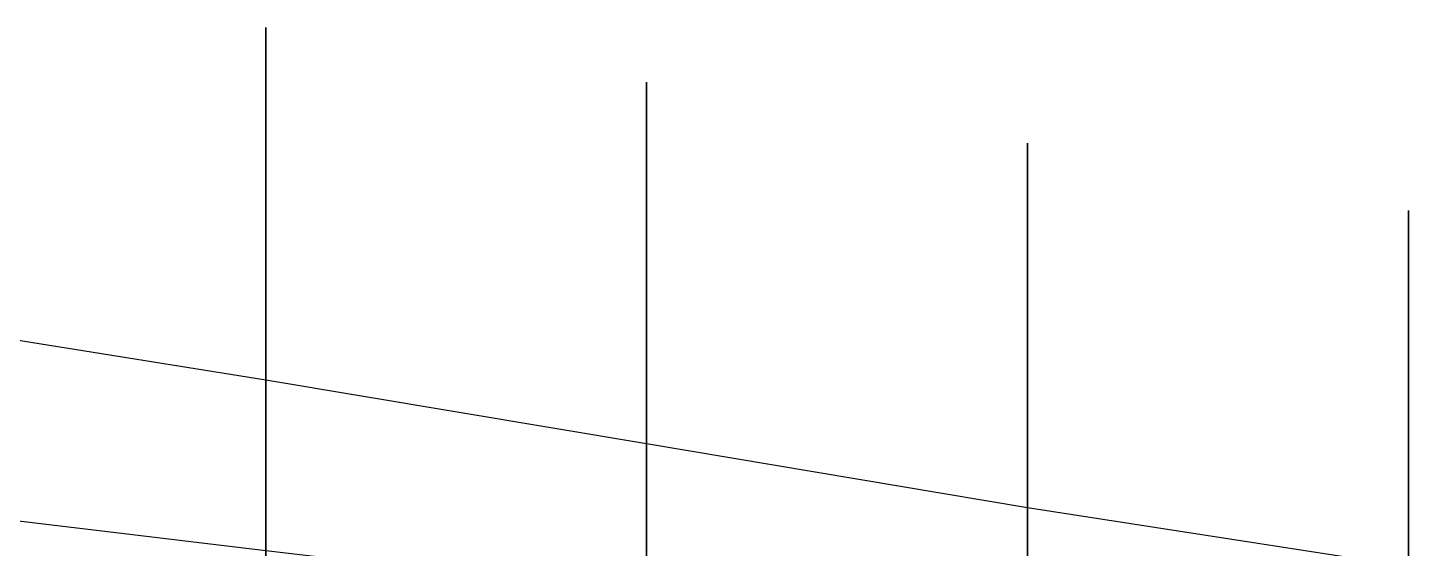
# Model space of a CAD drawing. Extents: x 0 to 100, y -6 to 6.
# Drawn here: x 82.75 to 90, y 1.35 to 4.08 of the extents above; entities that cross this region are included whole.
import ezdxf

# ---------------------------------------------------------------- set-up
doc = ezdxf.new("R2010")
doc.units = 0
for name, color, linetype in [('Compartiment', 3, 'CONTINUOUS'), ('Fysiek-dwarsvlak', 5, 'CONTINUOUS'), ('Fysiek-horizontaal-vlak', 5, 'CONTINUOUS'), ('Lijnenmodel-van-de-romp', 2, 'CONTINUOUS'), ('Vlakkenmodel-van-de-romp', 2, 'CONTINUOUS')]:
    doc.layers.add(name, color=color, linetype=linetype)

msp = doc.modelspace()

# ---------------------------------------------------------------- linework, layer by layer
at = {"layer": 'Compartiment'}
for points in [[(84, -4.08402, 9.02934), (84, 4.08402, 9.02934), (84, 3.48944, 7.41839)], [(86, -3.79691, 9.1224), (86, 3.79691, 9.1224), (86, 3.20323, 7.4949)], [(84, 3.48944, 7.41839), (84, 3.44139, 7.36564), (84, 3.41618, 7.33775), (84, 3.38722, 7.30533), (84, 3.35602, 7.26985), (84, 3.32408, 7.23272), (84, 3.2926, 7.19511), (84, 3.2617, 7.15706), (84, 3.23117, 7.11831), (84, 3.20083, 7.07861), (84, 3.1705, 7.03773), (84, 3.14011, 6.99562), (84, 3.11011, 6.95314), (84, 3.08106, 6.91135), (84, 3.05355, 6.87131), (84, 3.02813, 6.83409), (84, 3.00493, 6.79991), (84, 2.9823, 6.76566), (84, 2.95815, 6.72741), (84, 2.93037, 6.68121), (84, 2.89687, 6.62311), (84, 2.85631, 6.55047), (84, 2.81032, 6.46583), (84, 2.7613, 6.37304), (84, 2.71164, 6.27593), (84, 2.66371, 6.17836), (84, 2.6194, 6.08333), (84, 2.57848, 5.9906), (84, 2.5402, 5.89908), (84, 2.50381, 5.80769), (84, 2.46856, 5.71536), (84, 2.43387, 5.62127), (84, 2.39974, 5.52559), (84, 2.36633, 5.42877), (84, 2.33381, 5.33124), (84, 2.30233, 5.23345), (84, 2.272, 5.13574), (84, 2.24273, 5.03806), (84, 2.2317, 5), (84, -2.2317, 5)], [(88, -3.47714, 9.21853), (88, 3.47714, 9.21853), (88, 2.88313, 7.57192)], [(86, 3.20323, 7.4949), (86, 3.15463, 7.44201), (86, 3.1291, 7.414), (86, 3.09975, 7.38139), (86, 3.06807, 7.34559), (86, 3.03554, 7.30801), (86, 3.00339, 7.26979), (86, 2.97174, 7.23101), (86, 2.94041, 7.19149), (86, 2.90925, 7.15105), (86, 2.8781, 7.10951), (86, 2.84692, 7.06687), (86, 2.81615, 7.02398), (86, 2.78637, 6.98184), (86, 2.75814, 6.94149), (86, 2.73202, 6.90394), (86, 2.70814, 6.86939), (86, 2.68482, 6.83475), (86, 2.65992, 6.7961), (86, 2.63131, 6.74951), (86, 2.59685, 6.69107), (86, 2.55518, 6.61816), (86, 2.50796, 6.5333), (86, 2.45764, 6.44034), (86, 2.40664, 6.34311), (86, 2.3574, 6.24545), (86, 2.31183, 6.15035), (86, 2.2697, 6.0575), (86, 2.23026, 5.96574), (86, 2.19275, 5.87392), (86, 2.15643, 5.78089), (86, 2.1207, 5.68584), (86, 2.0857, 5.58944), (86, 2.05172, 5.49268), (86, 2.01905, 5.39657), (86, 1.98798, 5.30212), (86, 1.95865, 5.20973), (86, 1.9305, 5.1174), (86, 1.90282, 5.02252), (86, 1.89653, 5), (86, -1.89653, 5)], [(90, -3.12258, 9.31681), (90, 3.12258, 9.31681), (90, 3.07519, 9.18725)], [(90, -3.12258, 9.31681), (90, 3.12258, 9.31681), (90, 3.07519, 9.18725)], [(90, 3.07519, 9.18725), (90, 2.52653, 7.64962), (90, 2.47981, 7.59316), (90, 2.45529, 7.56331), (90, 2.42713, 7.52867), (90, 2.39679, 7.49079), (90, 2.3657, 7.45122), (90, 2.33506, 7.41122), (90, 2.30496, 7.37084), (90, 2.27522, 7.32981), (90, 2.24565, 7.28788), (90, 2.21607, 7.24479), (90, 2.18642, 7.2005), (90, 2.15714, 7.15587), (90, 2.12877, 7.11199), (90, 2.10187, 7.06994), (90, 2.07699, 7.0308), (90, 2.05425, 6.9948), (90, 2.03204, 6.95878), (90, 2.00833, 6.91872), (90, 1.98109, 6.8706), (90, 1.94826, 6.81041), (90, 1.90855, 6.73546), (90, 1.86353, 6.6483), (90, 1.81548, 6.55282), (90, 1.7667, 6.45292), (90, 1.71948, 6.35246), (90, 1.67564, 6.25455), (90, 1.63502, 6.15907), (90, 1.59698, 6.06514), (90, 1.56087, 5.97185), (90, 1.52606, 5.8783), (90, 1.49203, 5.78376), (90, 1.45873, 5.68821), (90, 1.42623, 5.59179), (90, 1.39462, 5.49462), (90, 1.36397, 5.39686), (90, 1.33433, 5.29867)], [(90, 3.07519, 9.18725), (90, 2.52653, 7.64962), (90, 2.47981, 7.59316), (90, 2.45529, 7.56331), (90, 2.42713, 7.52867), (90, 2.39679, 7.49079), (90, 2.3657, 7.45122), (90, 2.33506, 7.41122), (90, 2.30496, 7.37084), (90, 2.27522, 7.32981), (90, 2.24565, 7.28788), (90, 2.21607, 7.24479), (90, 2.18642, 7.2005), (90, 2.15714, 7.15587), (90, 2.12877, 7.11199), (90, 2.10187, 7.06994), (90, 2.07699, 7.0308), (90, 2.05425, 6.9948), (90, 2.03204, 6.95878), (90, 2.00833, 6.91872), (90, 1.98109, 6.8706), (90, 1.94826, 6.81041), (90, 1.90855, 6.73546), (90, 1.86353, 6.6483), (90, 1.81548, 6.55282), (90, 1.7667, 6.45292), (90, 1.71948, 6.35246), (90, 1.67564, 6.25455), (90, 1.63502, 6.15907), (90, 1.59698, 6.06514), (90, 1.56087, 5.97185), (90, 1.52606, 5.8783), (90, 1.49203, 5.78376), (90, 1.45873, 5.68821), (90, 1.42623, 5.59179), (90, 1.39462, 5.49462), (90, 1.36397, 5.39686), (90, 1.33433, 5.29867)], [(88, 2.88313, 7.57192), (88, 2.83441, 7.517), (88, 2.80883, 7.48796), (88, 2.77943, 7.45421), (88, 2.7477, 7.41725), (88, 2.71515, 7.37859), (88, 2.68299, 7.33942), (88, 2.65135, 7.29981), (88, 2.62003, 7.25953), (88, 2.58886, 7.21834), (88, 2.55767, 7.17601), (88, 2.52641, 7.13252), (88, 2.49552, 7.08871), (88, 2.46558, 7.04562), (88, 2.43717, 7.0043), (88, 2.41085, 6.9658), (88, 2.38676, 6.93033), (88, 2.36322, 6.8948), (88, 2.33811, 6.85528), (88, 2.3093, 6.80784), (88, 2.27468, 6.74856), (88, 2.23286, 6.67478), (88, 2.18551, 6.58903), (88, 2.13503, 6.49506), (88, 2.08382, 6.39667), (88, 2.03429, 6.29764), (88, 1.98832, 6.20098), (88, 1.94578, 6.10658), (88, 1.90599, 6.01356), (88, 1.8683, 5.92105), (88, 1.83204, 5.82816), (88, 1.79667, 5.73419), (88, 1.76216, 5.6392), (88, 1.72862, 5.5434), (88, 1.69612, 5.44703), (88, 1.66478, 5.35032), (88, 1.63465, 5.25344), (88, 1.60568, 5.1564), (88, 1.57777, 5.05912), (88, 1.56145, 5), (88, -1.56145, 5)], [(84, -2.2317, 5), (84, 2.2317, 5), (84, 2.21438, 4.94028)], [(84, 2.21438, 4.94028), (84, 2.1868, 4.84225), (84, 2.15985, 4.74384), (84, 2.1334, 4.64495), (84, 2.10742, 4.54561), (84, 2.08187, 4.44592), (84, 2.05673, 4.34597), (84, 2.03199, 4.24584), (84, 2.00761, 4.14561), (84, 1.9836, 4.04537), (84, 1.95995, 3.94521), (84, 1.93667, 3.8452), (84, 1.91374, 3.74543), (84, 1.8238, 3.34883), (84, 1.80092, 3.24997), (84, 1.77756, 3.15112), (84, 1.75364, 3.05239), (84, 1.72908, 2.95394), (84, 1.70383, 2.8559), (84, 1.67783, 2.75843), (84, 1.65099, 2.66162), (84, 1.62322, 2.56541), (84, 1.59444, 2.46968), (84, 1.56453, 2.37431), (84, 1.5334, 2.27918), (84, 1.50097, 2.18423), (84, 1.46731, 2.08963), (84, 1.43247, 1.99557), (84, 1.39653, 1.90227), (84, 1.35958, 1.80994), (84, 1.33463, 1.75)], [(86, -1.89653, 5), (86, 1.89653, 5), (86, 1.8749, 4.9225)], [(86, 1.8749, 4.9225), (86, 1.84603, 4.81474), (86, 1.81575, 4.69765), (86, 1.78465, 4.57377), (86, 1.75356, 4.44668), (86, 1.72334, 4.31994), (86, 1.69483, 4.19711), (86, 1.66848, 4.08025), (86, 1.64326, 3.96526), (86, 1.61774, 3.84655), (86, 1.45108, 3.06968), (86, 1.41493, 2.90495), (86, 1.3822, 2.75822), (86, 1.35426, 2.63622), (86, 1.32985, 2.5341)], [(88, -1.56145, 5), (88, 1.56145, 5), (88, 1.55084, 4.96157)], [(88, 1.55084, 4.96157), (88, 1.5248, 4.86368), (88, 1.49958, 4.76545), (88, 1.47516, 4.66715), (88, 1.45157, 4.56909), (88, 1.4288, 4.47158), (88, 1.40689, 4.37493), (88, 1.38577, 4.27921), (88, 1.36521, 4.18339), (88, 1.3449, 4.08623)]]:
    msp.add_polyline3d(points, dxfattribs=at)
at = {"layer": 'Fysiek-dwarsvlak'}
for points in [[(90, -3.12258, 9.31681), (90, 3.12258, 9.31681), (90, 3.07519, 9.18725)], [(90, 3.07519, 9.18725), (90, 2.52653, 7.64962), (90, 2.47981, 7.59316), (90, 2.45529, 7.56331), (90, 2.42713, 7.52867), (90, 2.39679, 7.49079), (90, 2.3657, 7.45122), (90, 2.33506, 7.41122), (90, 2.30496, 7.37084), (90, 2.27522, 7.32981), (90, 2.24565, 7.28788), (90, 2.21607, 7.24479), (90, 2.18642, 7.2005), (90, 2.15714, 7.15587), (90, 2.12877, 7.11199), (90, 2.10187, 7.06994), (90, 2.07699, 7.0308), (90, 2.05425, 6.9948), (90, 2.03204, 6.95878), (90, 2.00833, 6.91872), (90, 1.98109, 6.8706), (90, 1.94826, 6.81041), (90, 1.90855, 6.73546), (90, 1.86353, 6.6483), (90, 1.81548, 6.55282), (90, 1.7667, 6.45292), (90, 1.71948, 6.35246), (90, 1.67564, 6.25455), (90, 1.63502, 6.15907), (90, 1.59698, 6.06514), (90, 1.56087, 5.97185), (90, 1.52606, 5.8783), (90, 1.49203, 5.78376), (90, 1.45873, 5.68821), (90, 1.42623, 5.59179), (90, 1.39462, 5.49462), (90, 1.36397, 5.39686), (90, 1.33433, 5.29867)]]:
    msp.add_polyline3d(points, dxfattribs=at)
at = {"layer": 'Fysiek-horizontaal-vlak'}
for points in [[(74, -3.74078, 5), (76, -3.45724, 5), (78, -3.16376, 5), (80, -2.86209, 5), (82, -2.55171, 5), (84, -2.2317, 5), (86, -1.89653, 5), (88, -1.56145, 5), (90, -1.25029, 5), (90, 1.25029, 5), (90, 1.25029, 5), (88, 1.56145, 5), (86, 1.89653, 5), (84, 2.2317, 5), (82, 2.55171, 5), (80, 2.86209, 5), (78, 3.16376, 5), (76, 3.45724, 5), (74, 3.74078, 5)], [(74, -2.65352, 1.75), (76, -2.37686, 1.75), (78, -2.10027, 1.75), (80, -1.8314, 1.75), (82, -1.57529, 1.75), (84, -1.33463, 1.75), (86, -1.10054, 1.75), (88, -0.86601, 1.75), (90, -0.61509, 1.75), (90, 0.61509, 1.75), (90, 0.61509, 1.75), (88, 0.86601, 1.75), (86, 1.10054, 1.75), (84, 1.33463, 1.75), (82, 1.57529, 1.75), (80, 1.8314, 1.75), (78, 2.10027, 1.75), (76, 2.37686, 1.75), (74, 2.65352, 1.75)]]:
    msp.add_polyline3d(points, dxfattribs=at)
at = {"layer": 'Lijnenmodel-van-de-romp'}
for points in [[(84, 1.32158, 1.71865), (84, 1.35958, 1.80994), (84, 1.39653, 1.90227), (84, 1.43247, 1.99557), (84, 1.46731, 2.08963), (84, 1.50097, 2.18423), (84, 1.5334, 2.27918), (84, 1.56453, 2.37431), (84, 1.59444, 2.46968), (84, 1.62322, 2.56541), (84, 1.65099, 2.66162), (84, 1.67783, 2.75843), (84, 1.70383, 2.8559), (84, 1.72908, 2.95394), (84, 1.75364, 3.05239), (84, 1.77756, 3.15112), (84, 1.80092, 3.24997), (84, 1.8238, 3.34883), (84, 1.91374, 3.74543), (84, 1.93667, 3.8452), (84, 1.95995, 3.94521), (84, 1.9836, 4.04537), (84, 2.00761, 4.14561), (84, 2.03199, 4.24584), (84, 2.05673, 4.34597), (84, 2.08187, 4.44592), (84, 2.10742, 4.54561), (84, 2.1334, 4.64495), (84, 2.15985, 4.74384), (84, 2.1868, 4.84225), (84, 2.21438, 4.94028), (84, 2.24273, 5.03806), (84, 2.272, 5.13574), (84, 2.30233, 5.23345), (84, 2.33381, 5.33124), (84, 2.36633, 5.42877), (84, 2.39974, 5.52559), (84, 2.43387, 5.62127), (84, 2.46856, 5.71536), (84, 2.50381, 5.80769), (84, 2.5402, 5.89908), (84, 2.57848, 5.9906), (84, 2.6194, 6.08333), (84, 2.66371, 6.17836), (84, 2.71164, 6.27593), (84, 2.7613, 6.37304), (84, 2.81032, 6.46583), (84, 2.85631, 6.55047), (84, 2.89687, 6.62311), (84, 2.93037, 6.68121), (84, 2.95815, 6.72741), (84, 2.9823, 6.76566), (84, 3.00493, 6.79991), (84, 3.02813, 6.83409), (84, 3.05355, 6.87131), (84, 3.08106, 6.91135), (84, 3.11011, 6.95314), (84, 3.14011, 6.99562), (84, 3.1705, 7.03773), (84, 3.20083, 7.07861), (84, 3.23117, 7.11831), (84, 3.2617, 7.15706), (84, 3.2926, 7.19511), (84, 3.32408, 7.23272), (84, 3.35602, 7.26985), (84, 3.38722, 7.30533), (84, 3.41618, 7.33775), (84, 3.44139, 7.36564), (84, 3.48944, 7.41839), (84, 4.08402, 9.02934), (84, 0, 9.02934)], [(86, 1.32985, 2.5341), (86, 1.35426, 2.63622), (86, 1.3822, 2.75822), (86, 1.41493, 2.90495), (86, 1.45108, 3.06968), (86, 1.61774, 3.84655), (86, 1.64326, 3.96526), (86, 1.66848, 4.08025), (86, 1.69483, 4.19711), (86, 1.72334, 4.31994), (86, 1.75356, 4.44668), (86, 1.78465, 4.57377), (86, 1.81575, 4.69765), (86, 1.84603, 4.81474), (86, 1.8749, 4.9225), (86, 1.90282, 5.02252), (86, 1.9305, 5.1174), (86, 1.95865, 5.20973), (86, 1.98798, 5.30212), (86, 2.01905, 5.39657), (86, 2.05172, 5.49268), (86, 2.0857, 5.58944), (86, 2.1207, 5.68584), (86, 2.15643, 5.78089), (86, 2.19275, 5.87392), (86, 2.23026, 5.96574), (86, 2.2697, 6.0575), (86, 2.31183, 6.15035), (86, 2.3574, 6.24545), (86, 2.40664, 6.34311), (86, 2.45764, 6.44034), (86, 2.50796, 6.5333), (86, 2.55518, 6.61816), (86, 2.59685, 6.69107), (86, 2.63131, 6.74951), (86, 2.65992, 6.7961), (86, 2.68482, 6.83475), (86, 2.70814, 6.86939), (86, 2.73202, 6.90394), (86, 2.75814, 6.94149), (86, 2.78637, 6.98184), (86, 2.81615, 7.02398), (86, 2.84692, 7.06687), (86, 2.8781, 7.10951), (86, 2.90925, 7.15105), (86, 2.94041, 7.19149), (86, 2.97174, 7.23101), (86, 3.00339, 7.26979), (86, 3.03554, 7.30801), (86, 3.06807, 7.34559), (86, 3.09975, 7.38139), (86, 3.1291, 7.414), (86, 3.15463, 7.44201), (86, 3.20323, 7.4949), (86, 3.79691, 9.1224), (86, 0, 9.1224)], [(88, 1.3449, 4.08623), (88, 1.36521, 4.18339), (88, 1.38577, 4.27921), (88, 1.40689, 4.37493), (88, 1.4288, 4.47158), (88, 1.45157, 4.56909), (88, 1.47516, 4.66715), (88, 1.49958, 4.76545), (88, 1.5248, 4.86368), (88, 1.55084, 4.96157), (88, 1.57777, 5.05912), (88, 1.60568, 5.1564), (88, 1.63465, 5.25344), (88, 1.66478, 5.35032), (88, 1.69612, 5.44703), (88, 1.72862, 5.5434), (88, 1.76216, 5.6392), (88, 1.79667, 5.73419), (88, 1.83204, 5.82816), (88, 1.8683, 5.92105), (88, 1.90599, 6.01356), (88, 1.94578, 6.10658), (88, 1.98832, 6.20098), (88, 2.03429, 6.29764), (88, 2.08382, 6.39667), (88, 2.13503, 6.49506), (88, 2.18551, 6.58903), (88, 2.23286, 6.67478), (88, 2.27468, 6.74856), (88, 2.3093, 6.80784), (88, 2.33811, 6.85528), (88, 2.36322, 6.8948), (88, 2.38676, 6.93033), (88, 2.41085, 6.9658), (88, 2.43717, 7.0043), (88, 2.46558, 7.04562), (88, 2.49552, 7.08871), (88, 2.52641, 7.13252), (88, 2.55767, 7.17601), (88, 2.58886, 7.21834), (88, 2.62003, 7.25953), (88, 2.65135, 7.29981), (88, 2.68299, 7.33942), (88, 2.71515, 7.37859), (88, 2.7477, 7.41725), (88, 2.77943, 7.45421), (88, 2.80883, 7.48796), (88, 2.83441, 7.517), (88, 2.88313, 7.57192), (88, 3.47714, 9.21853), (88, 0, 9.21853)], [(90, 1.33433, 5.29867), (90, 1.36397, 5.39686), (90, 1.39462, 5.49462), (90, 1.42623, 5.59179), (90, 1.45873, 5.68821), (90, 1.49203, 5.78376), (90, 1.52606, 5.8783), (90, 1.56087, 5.97185), (90, 1.59698, 6.06514), (90, 1.63502, 6.15907), (90, 1.67564, 6.25455), (90, 1.71948, 6.35246), (90, 1.7667, 6.45292), (90, 1.81548, 6.55282), (90, 1.86353, 6.6483), (90, 1.90855, 6.73546), (90, 1.94826, 6.81041), (90, 1.98109, 6.8706), (90, 2.00833, 6.91872), (90, 2.03204, 6.95878), (90, 2.05425, 6.9948), (90, 2.07699, 7.0308), (90, 2.10187, 7.06994), (90, 2.12877, 7.11199), (90, 2.15714, 7.15587), (90, 2.18642, 7.2005), (90, 2.21607, 7.24479), (90, 2.24565, 7.28788), (90, 2.27522, 7.32981), (90, 2.30496, 7.37084), (90, 2.33506, 7.41122), (90, 2.3657, 7.45122), (90, 2.39679, 7.49079), (90, 2.42713, 7.52867), (90, 2.45529, 7.56331), (90, 2.47981, 7.59316), (90, 2.52653, 7.64962), (90, 3.07519, 9.18725), (90, 3.12258, 9.31681), (90, 0, 9.31681)]]:
    msp.add_polyline3d(points, dxfattribs=at)
at = {"layer": 'Vlakkenmodel-van-de-romp'}
for points in [[(84, 1.32158, 1.71865), (84, 1.35958, 1.80994), (84, 1.39653, 1.90227), (84, 1.43247, 1.99557), (84, 1.46731, 2.08963), (84, 1.50097, 2.18423), (84, 1.5334, 2.27918), (84, 1.56453, 2.37431), (84, 1.59444, 2.46968), (84, 1.62322, 2.56541), (84, 1.65099, 2.66162), (84, 1.67783, 2.75843), (84, 1.70383, 2.8559), (84, 1.72908, 2.95394), (84, 1.75364, 3.05239), (84, 1.77756, 3.15112), (84, 1.80092, 3.24997), (84, 1.8238, 3.34883), (84, 1.91374, 3.74543), (84, 1.93667, 3.8452), (84, 1.95995, 3.94521), (84, 1.9836, 4.04537), (84, 2.00761, 4.14561), (84, 2.03199, 4.24584), (84, 2.05673, 4.34597), (84, 2.08187, 4.44592), (84, 2.10742, 4.54561), (84, 2.1334, 4.64495), (84, 2.15985, 4.74384), (84, 2.1868, 4.84225), (84, 2.21438, 4.94028), (84, 2.24273, 5.03806), (84, 2.272, 5.13574), (84, 2.30233, 5.23345), (84, 2.33381, 5.33124), (84, 2.36633, 5.42877), (84, 2.39974, 5.52559), (84, 2.43387, 5.62127), (84, 2.46856, 5.71536), (84, 2.50381, 5.80769), (84, 2.5402, 5.89908), (84, 2.57848, 5.9906), (84, 2.6194, 6.08333), (84, 2.66371, 6.17836), (84, 2.71164, 6.27593), (84, 2.7613, 6.37304), (84, 2.81032, 6.46583), (84, 2.85631, 6.55047), (84, 2.89687, 6.62311), (84, 2.93037, 6.68121), (84, 2.95815, 6.72741), (84, 2.9823, 6.76566), (84, 3.00493, 6.79991), (84, 3.02813, 6.83409), (84, 3.05355, 6.87131), (84, 3.08106, 6.91135), (84, 3.11011, 6.95314), (84, 3.14011, 6.99562), (84, 3.1705, 7.03773), (84, 3.20083, 7.07861), (84, 3.23117, 7.11831), (84, 3.2617, 7.15706), (84, 3.2926, 7.19511), (84, 3.32408, 7.23272), (84, 3.35602, 7.26985), (84, 3.38722, 7.30533), (84, 3.41618, 7.33775), (84, 3.44139, 7.36564), (84, 3.48944, 7.41839), (84, 4.08402, 9.02934), (84, 0, 9.02934)], [(86, 1.32985, 2.5341), (86, 1.35426, 2.63622), (86, 1.3822, 2.75822), (86, 1.41493, 2.90495), (86, 1.45108, 3.06968), (86, 1.61774, 3.84655), (86, 1.64326, 3.96526), (86, 1.66848, 4.08025), (86, 1.69483, 4.19711), (86, 1.72334, 4.31994), (86, 1.75356, 4.44668), (86, 1.78465, 4.57377), (86, 1.81575, 4.69765), (86, 1.84603, 4.81474), (86, 1.8749, 4.9225), (86, 1.90282, 5.02252), (86, 1.9305, 5.1174), (86, 1.95865, 5.20973), (86, 1.98798, 5.30212), (86, 2.01905, 5.39657), (86, 2.05172, 5.49268), (86, 2.0857, 5.58944), (86, 2.1207, 5.68584), (86, 2.15643, 5.78089), (86, 2.19275, 5.87392), (86, 2.23026, 5.96574), (86, 2.2697, 6.0575), (86, 2.31183, 6.15035), (86, 2.3574, 6.24545), (86, 2.40664, 6.34311), (86, 2.45764, 6.44034), (86, 2.50796, 6.5333), (86, 2.55518, 6.61816), (86, 2.59685, 6.69107), (86, 2.63131, 6.74951), (86, 2.65992, 6.7961), (86, 2.68482, 6.83475), (86, 2.70814, 6.86939), (86, 2.73202, 6.90394), (86, 2.75814, 6.94149), (86, 2.78637, 6.98184), (86, 2.81615, 7.02398), (86, 2.84692, 7.06687), (86, 2.8781, 7.10951), (86, 2.90925, 7.15105), (86, 2.94041, 7.19149), (86, 2.97174, 7.23101), (86, 3.00339, 7.26979), (86, 3.03554, 7.30801), (86, 3.06807, 7.34559), (86, 3.09975, 7.38139), (86, 3.1291, 7.414), (86, 3.15463, 7.44201), (86, 3.20323, 7.4949), (86, 3.79691, 9.1224), (86, 0, 9.1224)], [(88, 1.3449, 4.08623), (88, 1.36521, 4.18339), (88, 1.38577, 4.27921), (88, 1.40689, 4.37493), (88, 1.4288, 4.47158), (88, 1.45157, 4.56909), (88, 1.47516, 4.66715), (88, 1.49958, 4.76545), (88, 1.5248, 4.86368), (88, 1.55084, 4.96157), (88, 1.57777, 5.05912), (88, 1.60568, 5.1564), (88, 1.63465, 5.25344), (88, 1.66478, 5.35032), (88, 1.69612, 5.44703), (88, 1.72862, 5.5434), (88, 1.76216, 5.6392), (88, 1.79667, 5.73419), (88, 1.83204, 5.82816), (88, 1.8683, 5.92105), (88, 1.90599, 6.01356), (88, 1.94578, 6.10658), (88, 1.98832, 6.20098), (88, 2.03429, 6.29764), (88, 2.08382, 6.39667), (88, 2.13503, 6.49506), (88, 2.18551, 6.58903), (88, 2.23286, 6.67478), (88, 2.27468, 6.74856), (88, 2.3093, 6.80784), (88, 2.33811, 6.85528), (88, 2.36322, 6.8948), (88, 2.38676, 6.93033), (88, 2.41085, 6.9658), (88, 2.43717, 7.0043), (88, 2.46558, 7.04562), (88, 2.49552, 7.08871), (88, 2.52641, 7.13252), (88, 2.55767, 7.17601), (88, 2.58886, 7.21834), (88, 2.62003, 7.25953), (88, 2.65135, 7.29981), (88, 2.68299, 7.33942), (88, 2.71515, 7.37859), (88, 2.7477, 7.41725), (88, 2.77943, 7.45421), (88, 2.80883, 7.48796), (88, 2.83441, 7.517), (88, 2.88313, 7.57192), (88, 3.47714, 9.21853), (88, 0, 9.21853)], [(90, 1.33433, 5.29867), (90, 1.36397, 5.39686), (90, 1.39462, 5.49462), (90, 1.42623, 5.59179), (90, 1.45873, 5.68821), (90, 1.49203, 5.78376), (90, 1.52606, 5.8783), (90, 1.56087, 5.97185), (90, 1.59698, 6.06514), (90, 1.63502, 6.15907), (90, 1.67564, 6.25455), (90, 1.71948, 6.35246), (90, 1.7667, 6.45292), (90, 1.81548, 6.55282), (90, 1.86353, 6.6483), (90, 1.90855, 6.73546), (90, 1.94826, 6.81041), (90, 1.98109, 6.8706), (90, 2.00833, 6.91872), (90, 2.03204, 6.95878), (90, 2.05425, 6.9948), (90, 2.07699, 7.0308), (90, 2.10187, 7.06994), (90, 2.12877, 7.11199), (90, 2.15714, 7.15587), (90, 2.18642, 7.2005), (90, 2.21607, 7.24479), (90, 2.24565, 7.28788), (90, 2.27522, 7.32981), (90, 2.30496, 7.37084), (90, 2.33506, 7.41122), (90, 2.3657, 7.45122), (90, 2.39679, 7.49079), (90, 2.42713, 7.52867), (90, 2.45529, 7.56331), (90, 2.47981, 7.59316), (90, 2.52653, 7.64962), (90, 3.07519, 9.18725), (90, 3.12258, 9.31681), (90, 0, 9.31681)]]:
    msp.add_polyline3d(points, dxfattribs=at)

doc.saveas('drawing.dxf')
